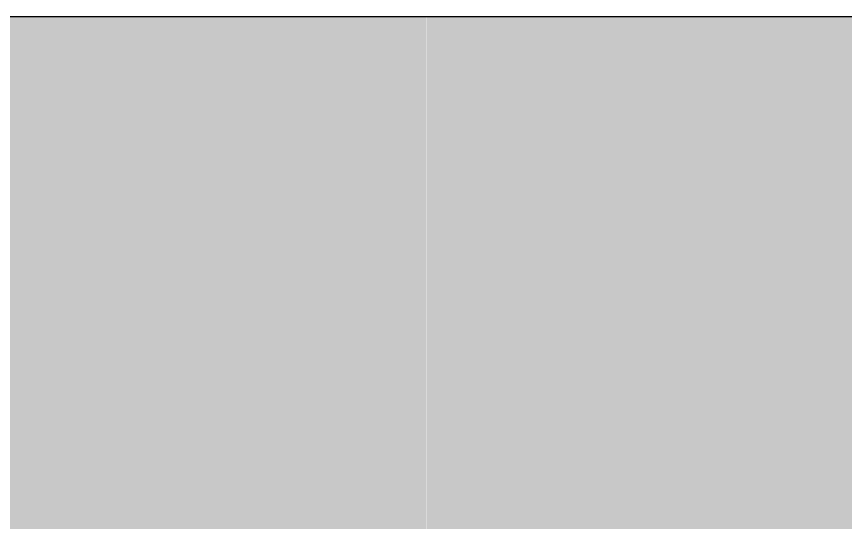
# Model space of a CAD drawing. Header units: inches. Extents: x 490210 to 494591, y -22449 to -22109.
# Drawn here: x 490733.128967 to 490733.130297, y -22398.287224 to -22398.286412 of the extents above; entities that cross this region are included whole.
import ezdxf

# ---------------------------------------------------------------- set-up
doc = ezdxf.new("R2010")
doc.units = ezdxf.units.IN
doc.header["$LTSCALE"] = 20
doc.header["$MEASUREMENT"] = 0
for name, color, linetype in [('dwgmodels.com', 143, 'Continuous'), ('hatch', 7, 'Continuous'), ('I-WALL-FULL', 7, 'Continuous')]:
    doc.layers.add(name, color=color, linetype=linetype)

# ---------------------------------------------------------------- blocks, each defined once
blk = doc.blocks.new('*U237')
at = {"layer": 'hatch', "true_color": 0xc7c8ca}
h = blk.add_hatch(color=9, dxfattribs=at)
h.dxf.hatch_style = 1
h.paths.add_polyline_path([(23.7071042, 13.7442737), (-23.7071042, 13.7442737), (-23.7071042, 12.3988527), (23.7071042, 12.3988527)])
h.paths.add_polyline_path([(23.7071042, 15), (-23.7071042, 15), (-23.7071042, 14.1927474), (23.7071042, 14.1927474)])
h.paths.add_polyline_path([(23.7071042, -14.1927474), (-23.7071042, -14.1927474), (-23.7071042, -15), (23.7071042, -15)])
h.paths.add_polyline_path([(23.7071042, -12.3988527), (-23.7071042, -12.3988527), (-23.7071042, -13.7442737), (23.7071042, -13.7442737)])
at = {"color": 0}
blk.add_lwpolyline([(-23.7071042, 15), (23.7071042, 15)], dxfattribs=at)
blk = doc.blocks.new('*U226')
at = {"layer": 'dwgmodels.com', "color": 0, "linetype": 'ByBlock', "lineweight": -2, "transparency": 16777216}
blk.add_blockref('*U237', (94.828417, 0), dxfattribs=at)
blk = doc.blocks.new('*U227')
at = {"layer": 'hatch', "true_color": 0xc7c8ca}
h = blk.add_hatch(color=9, dxfattribs=at)
h.dxf.hatch_style = 1
h.paths.add_polyline_path([(23.7071042, 13.7442737), (-23.7071042, 13.7442737), (-23.7071042, 12.3988527), (23.7071042, 12.3988527)])
h.paths.add_polyline_path([(23.7071042, 15), (-23.7071042, 15), (-23.7071042, 14.1927474), (23.7071042, 14.1927474)])
h.paths.add_polyline_path([(23.7071042, -14.1927474), (-23.7071042, -14.1927474), (-23.7071042, -15), (23.7071042, -15)])
h.paths.add_polyline_path([(23.7071042, -12.3988527), (-23.7071042, -12.3988527), (-23.7071042, -13.7442737), (23.7071042, -13.7442737)])
at = {"color": 0}
blk.add_lwpolyline([(-23.7071042, 15), (23.7071042, 15)], dxfattribs=at)
blk = doc.blocks.new('*U224')
at = {"layer": 'dwgmodels.com', "color": 0, "linetype": 'ByBlock', "lineweight": -2, "transparency": 16777216}
blk.add_blockref('*U227', (0, 0), dxfattribs=at)

msp = doc.modelspace()

# ---------------------------------------------------------------- linework, layer by layer
at = {"layer": 'I-WALL-FULL'}
msp.add_line((490361.0633573, -22398.2864122), (491867.9062002, -22398.2864122), dxfattribs=at)

# ---------------------------------------------------------------- block references
at = {"layer": 'dwgmodels.com', "color": 7}
for name, p in [('*U226', (490614.5941029, -22413.2864122, 6.93)), ('*U224', (490756.8367284, -22413.2864122, 6.93))]:
    msp.add_blockref(name, p, dxfattribs=at)

doc.saveas('drawing.dxf')
